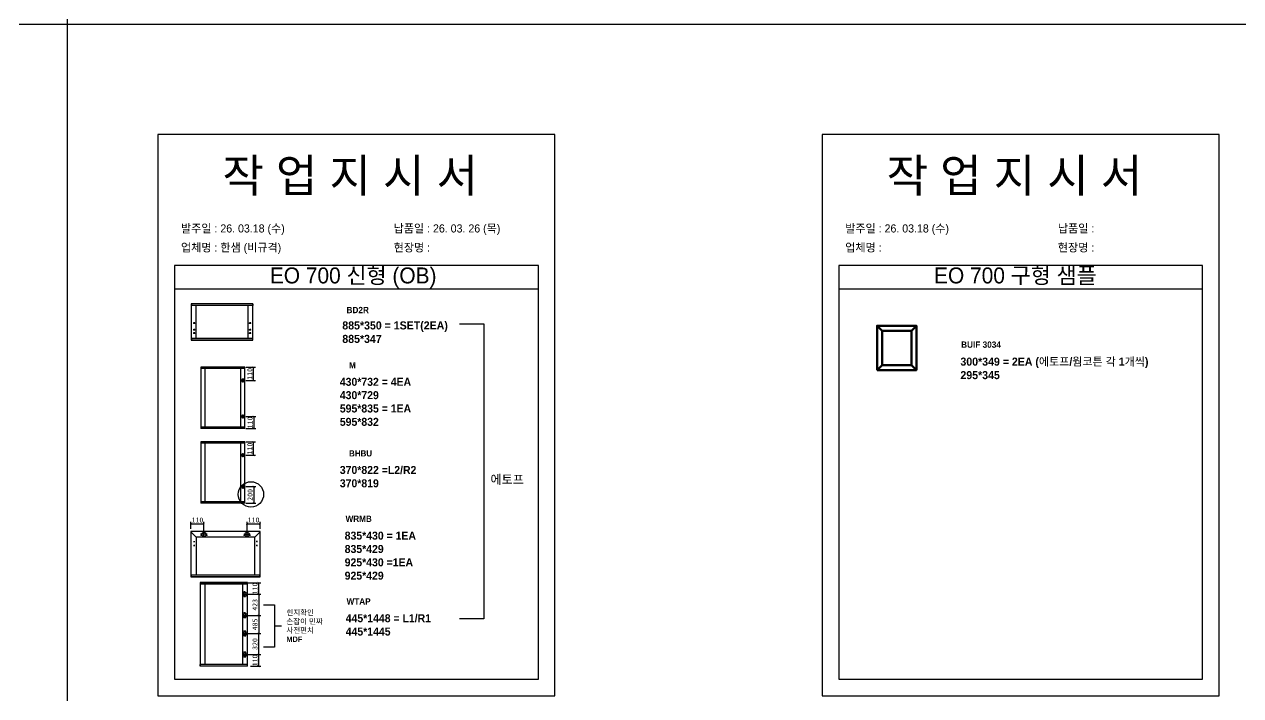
# Model space of a CAD drawing. Header units: millimetres. Extents: x -44117 to 256353, y -2095463 to 65325.
# Drawn here: x 110085 to 116153, y -796651 to -793301 of the extents above; entities that cross this region are included whole.
import ezdxf

# ---------------------------------------------------------------- set-up
doc = ezdxf.new("R2010")
doc.units = ezdxf.units.MM
doc.header["$LTSCALE"] = 10
doc.layers.add('Layer1', color=7, linetype='Continuous', lineweight=70)
doc.styles.add('MtX_Gulim', font='')
doc.styles.get('MtX_Gulim').set_extended_font_data('Gulim', bold=True)
doc.dimstyles.new('ISO-25', dxfattribs={"dimtxt": 2.5, "dimasz": 2.5, "dimexe": 1, "dimexo": 1, "dimtad": 1, "dimtxsty": 'Standard', "dimblk": 'ARCHTICK', "dimcen": 2.5, "dimadec": 0, "dimazin": 0, "dimtfac": 1, "dimtmove": 0, "dimatfit": 3, "dimfxl": 0, "dimarcsym": 0})

# ---------------------------------------------------------------- blocks, each defined once
blk = doc.blocks.new('_ArchTick')
at = {"color": 0, "linetype": 'ByBlock', "const_width": 0.15}
blk.add_lwpolyline([(-0.5, -0.5), (0.5, 0.5)], dxfattribs=at)
blk = doc.blocks.new('*D5299')
at = {"color": 0, "lineweight": -2}
for p, q in [((111190.5, -795012.1), (111238.7, -795012.1)), ((111228.7, -795077.8), (111228.7, -795012.1)), ((111190.5, -795077.8), (111238.7, -795077.8))]:
    blk.add_line(p, q, dxfattribs=at)
at = {"layer": 'Defpoints', "color": 0}
for p in [(111175.5, -795012.1), (111228.7, -795012.1), (111175.5, -795077.8)]:
    blk.add_point(p, dxfattribs=at)
at = {"color": 0, "lineweight": -2, "xscale": 10, "yscale": 10, "zscale": 10}
for p, rotation in [((111228.7, -795012.1), 90), ((111228.7, -795077.8), 270)]:
    blk.add_blockref('_ArchTick', p, dxfattribs=dict(at, rotation=rotation))
at = {"color": 0, "insert": (111209.9, -795044.9), "char_height": 25, "attachment_point": 5, "rotation": 90}
blk.add_mtext('110', dxfattribs=at)
blk = doc.blocks.new('*D5300')
at = {"color": 0, "lineweight": -2}
for p, q in [((111190.5, -795257.9), (111239.5, -795257.9)), ((111229.5, -795257.9), (111229.5, -795317.6)), ((111190.5, -795317.6), (111239.5, -795317.6))]:
    blk.add_line(p, q, dxfattribs=at)
at = {"layer": 'Defpoints', "color": 0}
for p in [(111175.5, -795257.9), (111175.5, -795317.6), (111229.5, -795317.6)]:
    blk.add_point(p, dxfattribs=at)
at = {"color": 0, "lineweight": -2, "xscale": 10, "yscale": 10, "zscale": 10}
for p, rotation in [((111229.5, -795257.9), 90), ((111229.5, -795317.6), 270)]:
    blk.add_blockref('_ArchTick', p, dxfattribs=dict(at, rotation=rotation))
at = {"color": 0, "insert": (111210.8, -795287.7), "char_height": 25, "attachment_point": 5, "rotation": 90}
blk.add_mtext('110', dxfattribs=at)
blk = doc.blocks.new('*D5301')
at = {"color": 0, "lineweight": -2}
for p, q in [((110916, -795817.9), (110916, -795783.3)), ((110916, -795793.3), (110980.5, -795793.3)), ((110980.5, -795830.6), (110980.5, -795783.3))]:
    blk.add_line(p, q, dxfattribs=at)
at = {"layer": 'Defpoints', "color": 0}
for p in [(110980.5, -795793.3), (110916, -795832.9), (110980.5, -795845.6)]:
    blk.add_point(p, dxfattribs=at)
at = {"color": 0, "lineweight": -2, "xscale": 10, "yscale": 10, "zscale": 10, "rotation": 180}
blk.add_blockref('_ArchTick', (110916, -795793.3), dxfattribs=at)
at = {"color": 0, "lineweight": -2, "xscale": 10, "yscale": 10, "zscale": 10}
blk.add_blockref('_ArchTick', (110980.5, -795793.3), dxfattribs=at)
at = {"color": 0, "insert": (110948.2, -795774.5), "char_height": 25, "attachment_point": 5}
blk.add_mtext('110', dxfattribs=at)
blk = doc.blocks.new('*D5302')
at = {"color": 0, "lineweight": -2}
for p, q in [((111196, -795830.6), (111196, -795783.3)), ((111196, -795793.3), (111260.6, -795793.3)), ((111260.6, -795817.9), (111260.6, -795783.3))]:
    blk.add_line(p, q, dxfattribs=at)
at = {"layer": 'Defpoints', "color": 0}
for p in [(111260.6, -795793.3), (111196, -795845.6), (111260.6, -795832.9)]:
    blk.add_point(p, dxfattribs=at)
at = {"color": 0, "lineweight": -2, "xscale": 10, "yscale": 10, "zscale": 10, "rotation": 180}
blk.add_blockref('_ArchTick', (111196, -795793.3), dxfattribs=at)
at = {"color": 0, "lineweight": -2, "xscale": 10, "yscale": 10, "zscale": 10}
blk.add_blockref('_ArchTick', (111260.6, -795793.3), dxfattribs=at)
at = {"color": 0, "insert": (111228.3, -795774.5), "char_height": 25, "attachment_point": 5}
blk.add_mtext('110', dxfattribs=at)
blk = doc.blocks.new('*D5303')
at = {"color": 0, "lineweight": -2}
for p, q in [((111190.5, -795384.8), (111238.7, -795384.8)), ((111228.7, -795450.5), (111228.7, -795384.8)), ((111190.5, -795450.5), (111238.7, -795450.5))]:
    blk.add_line(p, q, dxfattribs=at)
at = {"layer": 'Defpoints', "color": 0}
for p in [(111175.5, -795384.8), (111228.7, -795384.8), (111175.5, -795450.5)]:
    blk.add_point(p, dxfattribs=at)
at = {"color": 0, "lineweight": -2, "xscale": 10, "yscale": 10, "zscale": 10}
for p, rotation in [((111228.7, -795384.8), 90), ((111228.7, -795450.5), 270)]:
    blk.add_blockref('_ArchTick', p, dxfattribs=dict(at, rotation=rotation))
at = {"color": 0, "insert": (111209.9, -795417.6), "char_height": 25, "attachment_point": 5, "rotation": 90}
blk.add_mtext('110', dxfattribs=at)
blk = doc.blocks.new('*D5304')
at = {"color": 0, "lineweight": -2}
for p, q in [((111190.5, -795607.7), (111239.5, -795607.7)), ((111229.5, -795607.7), (111229.5, -795690.3)), ((111190.5, -795690.3), (111239.5, -795690.3))]:
    blk.add_line(p, q, dxfattribs=at)
at = {"layer": 'Defpoints', "color": 0}
for p in [(111175.5, -795607.7), (111175.5, -795690.3), (111229.5, -795690.3)]:
    blk.add_point(p, dxfattribs=at)
at = {"color": 0, "lineweight": -2, "xscale": 10, "yscale": 10, "zscale": 10}
for p, rotation in [((111229.5, -795607.7), 90), ((111229.5, -795690.3), 270)]:
    blk.add_blockref('_ArchTick', p, dxfattribs=dict(at, rotation=rotation))
at = {"color": 0, "insert": (111210.8, -795649), "char_height": 25, "attachment_point": 5, "rotation": 90}
blk.add_mtext('200', dxfattribs=at)
blk = doc.blocks.new('*D5305')
at = {"color": 0, "lineweight": -2}
for p, q in [((111201.7, -796087.2), (111264.2, -796087.2)), ((111254.2, -796145.1), (111254.2, -796087.2)), ((111201.7, -796145.1), (111264.2, -796145.1))]:
    blk.add_line(p, q, dxfattribs=at)
at = {"layer": 'Defpoints', "color": 0}
for p in [(111186.7, -796087.2), (111254.2, -796087.2), (111186.7, -796145.1)]:
    blk.add_point(p, dxfattribs=at)
at = {"color": 0, "lineweight": -2, "xscale": 10, "yscale": 10, "zscale": 10}
for p, rotation in [((111254.2, -796087.2), 90), ((111254.2, -796145.1), 270)]:
    blk.add_blockref('_ArchTick', p, dxfattribs=dict(at, rotation=rotation))
at = {"color": 0, "insert": (111235.4, -796116.2), "char_height": 25, "attachment_point": 5, "rotation": 90}
blk.add_mtext('110', dxfattribs=at)
blk = doc.blocks.new('*D5306')
at = {"color": 0, "lineweight": -2}
for p, q in [((111201.7, -796445.7), (111264.2, -796445.7)), ((111254.2, -796504.2), (111254.2, -796445.7)), ((111213.3, -796504.2), (111264.2, -796504.2))]:
    blk.add_line(p, q, dxfattribs=at)
at = {"layer": 'Defpoints', "color": 0}
for p in [(111186.7, -796445.7), (111254.2, -796445.7), (111198.3, -796504.2)]:
    blk.add_point(p, dxfattribs=at)
at = {"color": 0, "lineweight": -2, "xscale": 10, "yscale": 10, "zscale": 10}
for p, rotation in [((111254.2, -796445.7), 90), ((111254.2, -796504.2), 270)]:
    blk.add_blockref('_ArchTick', p, dxfattribs=dict(at, rotation=rotation))
at = {"color": 0, "insert": (111235.4, -796474.9), "char_height": 25, "attachment_point": 5, "rotation": 90}
blk.add_mtext('110', dxfattribs=at)
blk = doc.blocks.new('*D5307')
at = {"color": 0, "lineweight": -2}
for p, q in [((111201.7, -796340.5), (111264.2, -796340.5)), ((111254.2, -796445.7), (111254.2, -796340.5)), ((111201.7, -796445.7), (111264.2, -796445.7))]:
    blk.add_line(p, q, dxfattribs=at)
at = {"layer": 'Defpoints', "color": 0}
for p in [(111186.7, -796340.5), (111254.2, -796340.5), (111186.7, -796445.7)]:
    blk.add_point(p, dxfattribs=at)
at = {"color": 0, "lineweight": -2, "xscale": 10, "yscale": 10, "zscale": 10}
for p, rotation in [((111254.2, -796340.5), 90), ((111254.2, -796445.7), 270)]:
    blk.add_blockref('_ArchTick', p, dxfattribs=dict(at, rotation=rotation))
at = {"color": 0, "insert": (111235.4, -796393.1), "char_height": 25, "attachment_point": 5, "rotation": 90}
blk.add_mtext('320', dxfattribs=at)
blk = doc.blocks.new('*D5308')
at = {"color": 0, "lineweight": -2}
for p, q in [((111201.7, -796250.3), (111264.2, -796250.3)), ((111254.2, -796250.3), (111254.2, -796340.5)), ((111201.7, -796340.5), (111264.2, -796340.5))]:
    blk.add_line(p, q, dxfattribs=at)
at = {"layer": 'Defpoints', "color": 0}
for p in [(111186.7, -796250.3), (111186.7, -796340.5), (111254.2, -796340.5)]:
    blk.add_point(p, dxfattribs=at)
at = {"color": 0, "lineweight": -2, "xscale": 10, "yscale": 10, "zscale": 10}
for p, rotation in [((111254.2, -796250.3), 90), ((111254.2, -796340.5), 270)]:
    blk.add_blockref('_ArchTick', p, dxfattribs=dict(at, rotation=rotation))
at = {"color": 0, "insert": (111235.4, -796295.4), "char_height": 25, "attachment_point": 5, "rotation": 90}
blk.add_mtext('485', dxfattribs=at)
blk = doc.blocks.new('*D5309')
at = {"color": 0, "lineweight": -2}
for p, q in [((111201.7, -796145.1), (111264.2, -796145.1)), ((111254.2, -796145.1), (111254.2, -796250.3)), ((111201.7, -796250.3), (111264.2, -796250.3))]:
    blk.add_line(p, q, dxfattribs=at)
at = {"layer": 'Defpoints', "color": 0}
for p in [(111186.7, -796145.1), (111186.7, -796250.3), (111254.2, -796250.3)]:
    blk.add_point(p, dxfattribs=at)
at = {"color": 0, "lineweight": -2, "xscale": 10, "yscale": 10, "zscale": 10}
for p, rotation in [((111254.2, -796145.1), 90), ((111254.2, -796250.3), 270)]:
    blk.add_blockref('_ArchTick', p, dxfattribs=dict(at, rotation=rotation))
at = {"color": 0, "insert": (111235.4, -796197.7), "char_height": 25, "attachment_point": 5, "rotation": 90}
blk.add_mtext('423', dxfattribs=at)

msp = doc.modelspace()

# ---------------------------------------------------------------- linework, layer by layer
at = {"color": 1}
msp.add_line((104015.69829, -793300.57429), (196284.84516, -793300.57429), dxfattribs=at)
msp.add_line((104015.69829, -793300.57429), (196284.84516, -793300.57429), dxfattribs=at)
for p, q in [((112649.28842, -794504.54383), (110833.78803, -794504.54383)), ((115963.29496, -794504.54383), (114147.79457, -794504.54383)), ((112649.28842, -794622.43346), (110833.78803, -794622.43346)), ((115963.29496, -794622.43346), (114147.79457, -794622.43346)), ((110917.0846, -794695.71157), (110917.0846, -794876.58351)), ((111225.44793, -794696.178), (110917.0846, -794696.178)), ((111225.44793, -794703.22631), (110917.0846, -794703.22631)), ((111225.1888, -794695.45244), (110917.34373, -794695.45244)), ((110918.38024, -794695.45244), (110918.38024, -794703.22631)), ((110940.40619, -794703.22631), (110940.40619, -794869.06877)), ((111202.12633, -794869.06877), (111202.12633, -794703.22631)), ((111224.15228, -794695.45244), (111224.15228, -794703.22631)), ((111225.44793, -794876.58351), (111225.44793, -794695.71157)), ((110936.13057, -794791.84837), (110927.57932, -794791.84837)), ((110936.13057, -794825.01686), (110927.57932, -794825.01686)), ((110931.85494, -794787.57274), (110931.85494, -794796.124)), ((110931.85494, -794820.74124), (110931.85494, -794829.29249)), ((110931.85494, -794837.32548), (110931.85494, -794845.87674)), ((111206.40196, -794791.84837), (111214.95321, -794791.84837)), ((111206.40196, -794825.01686), (111214.95321, -794825.01686)), ((111210.67758, -794787.57274), (111210.67758, -794796.124)), ((111210.67758, -794820.74124), (111210.67758, -794829.29249)), ((111210.67758, -794837.32548), (111210.67758, -794845.87674)), ((111225.44793, -794869.06877), (110917.0846, -794869.06877)), ((111225.44793, -794876.11707), (110917.0846, -794876.11707)), ((110917.34373, -794876.84263), (111225.1888, -794876.84263)), ((110918.38024, -794869.06877), (110918.38024, -794876.84263)), ((110936.13057, -794841.60111), (110927.57932, -794841.60111)), ((111206.40196, -794841.60111), (111214.95321, -794841.60111)), ((111224.15228, -794876.84263), (111224.15228, -794869.06877)), ((110965.08253, -795012.32155), (110965.08253, -795317.33988)), ((111185.00092, -795012.71654), (110965.08253, -795012.71654)), ((111185.00092, -795018.68524), (110965.08253, -795018.68524)), ((111184.78149, -795012.10211), (110965.30197, -795012.10211)), ((110984.61248, -795018.24637), (110984.61248, -795310.9762)), ((111165.25154, -795310.9762), (111165.25154, -795018.68524)), ((111183.90374, -795018.68524), (111183.90374, -795012.10211)), ((111185.00092, -795317.33988), (111185.00092, -795012.32155)), ((111185.00092, -795310.9762), (110965.08253, -795310.9762)), ((111185.00092, -795316.9449), (110965.08253, -795316.9449)), ((111184.78149, -795317.55933), (110965.30197, -795317.55933)), ((110966.17972, -795317.55933), (110966.17972, -795310.9762)), ((111183.90374, -795310.9762), (111183.90374, -795317.55933)), ((110965.08253, -795385.02554), (110965.08253, -795690.04387)), ((111185.00092, -795385.42053), (110965.08253, -795385.42053)), ((111184.78149, -795384.8061), (110965.30197, -795384.8061)), ((111183.90374, -795391.38923), (111183.90374, -795384.8061)), ((111185.00092, -795690.04387), (111185.00092, -795385.02554)), ((111185.00092, -795391.38923), (110965.08253, -795391.38923)), ((110984.61248, -795390.95036), (110984.61248, -795683.68019)), ((111165.25154, -795683.68019), (111165.25154, -795391.38923)), ((111185.00092, -795683.68019), (110965.08253, -795683.68019)), ((111185.00092, -795689.64889), (110965.08253, -795689.64889)), ((111184.78149, -795690.26332), (110965.30197, -795690.26332)), ((110966.17972, -795690.26332), (110966.17972, -795683.68019)), ((111183.90374, -795683.68019), (111183.90374, -795690.26332)), ((110915.67014, -795832.87067), (110915.67014, -796057.21099)), ((110942.01089, -795859.21142), (110915.75683, -795832.66139)), ((111260.55598, -795832.5747), (110915.96611, -795832.5747)), ((110942.01089, -795859.21142), (110942.01089, -796049.21998)), ((111234.51119, -795859.21142), (110942.01089, -795859.21142)), ((110996.62957, -795845.5971), (110964.34274, -795845.5971)), ((110969.5355, -795851.51637), (110964.80009, -795851.51637)), ((110967.1678, -795849.14866), (110967.1678, -795853.88407)), ((110980.48615, -795861.74051), (110980.48615, -795829.45368)), ((110996.17222, -795851.51637), (110991.4368, -795851.51637)), ((110993.80451, -795849.14866), (110993.80451, -795853.88407)), ((111179.89252, -795845.5971), (111212.17935, -795845.5971)), ((111185.08529, -795851.51637), (111180.34988, -795851.51637)), ((111182.71758, -795849.14866), (111182.71758, -795853.88407)), ((111196.03594, -795861.74051), (111196.03594, -795829.45368)), ((111211.72201, -795851.51637), (111206.98659, -795851.51637)), ((111209.3543, -795849.14866), (111209.3543, -795853.88407)), ((111234.51119, -795859.21142), (111260.76525, -795832.66139)), ((111234.51119, -796048.62805), (111234.51119, -795859.21142)), ((111260.85194, -796057.21099), (111260.85194, -795832.87067)), ((110928.9885, -795882.29657), (110934.90777, -795882.29657)), ((110928.9885, -795901.23823), (110934.90777, -795901.23823)), ((110931.94814, -795879.33693), (110931.94814, -795885.2562)), ((110931.94814, -795898.2786), (110931.94814, -795904.19787)), ((111247.53359, -795882.29657), (111241.61432, -795882.29657)), ((111247.53359, -795901.23823), (111241.61432, -795901.23823)), ((111244.57395, -795879.33693), (111244.57395, -795885.2562)), ((111244.57395, -795898.2786), (111244.57395, -795904.19787)), ((110915.67014, -796048.62805), (111260.85194, -796048.62805)), ((110917.14996, -796048.62805), (110917.14996, -796057.50696)), ((111259.37212, -796057.50696), (111259.37212, -796048.62805)), ((110915.67014, -796056.67826), (111260.55598, -796056.67826)), ((110915.96611, -796057.50696), (111260.55598, -796057.50696)), ((110961.40812, -796086.76414), (110961.40812, -796503.97201)), ((111198.40169, -796087.24346), (110961.40812, -796087.24346)), ((111198.40169, -796094.48641), (110961.40812, -796094.48641)), ((111198.1354, -796086.49786), (110961.67441, -796086.49786)), ((110962.73955, -796086.49786), (110962.73955, -796094.48641)), ((110985.10748, -796093.95384), (110985.10748, -796496.24975)), ((111174.43605, -796496.24975), (111174.43605, -796094.48641)), ((111197.07027, -796094.48641), (111197.07027, -796086.49786)), ((111198.40169, -796503.97201), (111198.40169, -796086.76414)), ((111172.16056, -796145.08054), (111201.20974, -796145.08054)), ((111184.0223, -796133.09772), (111179.76175, -796133.09772)), ((111184.0223, -796157.06336), (111179.76175, -796157.06336)), ((111181.89203, -796130.96744), (111181.89203, -796135.228)), ((111181.89203, -796154.93308), (111181.89203, -796159.19364)), ((111186.68515, -796159.60513), (111186.68515, -796130.55595)), ((111181.89203, -796236.14998), (111181.89203, -796240.41053)), ((111186.68515, -796235.73849), (111186.68515, -796264.78767)), ((111172.16056, -796250.26309), (111201.20974, -796250.26309)), ((111184.0223, -796238.28026), (111179.76175, -796238.28026)), ((111184.0223, -796262.2459), (111179.76175, -796262.2459)), ((111181.89203, -796260.11562), (111181.89203, -796264.37618)), ((111172.16056, -796340.47308), (111201.20974, -796340.47308)), ((111184.0223, -796328.49025), (111179.76175, -796328.49025)), ((111184.0223, -796352.45589), (111179.76175, -796352.45589)), ((111181.89203, -796326.35997), (111181.89203, -796330.62053)), ((111181.89203, -796350.32561), (111181.89203, -796354.58617)), ((111186.68515, -796325.94849), (111186.68515, -796354.99767)), ((111333.12686, -796302.73637), (111368.18123, -796302.73637)), ((111172.16056, -796445.65561), (111201.20974, -796445.65561)), ((111184.0223, -796433.67278), (111179.76175, -796433.67278)), ((111184.0223, -796457.63842), (111179.76175, -796457.63842)), ((111181.89203, -796431.5425), (111181.89203, -796435.80306)), ((111181.89203, -796455.50814), (111181.89203, -796459.7687)), ((111186.68515, -796431.13102), (111186.68515, -796460.1802)), ((111198.40169, -796496.24975), (110961.40812, -796496.24975)), ((111198.40169, -796503.4927), (110961.40812, -796503.4927)), ((111198.1354, -796504.2383), (110961.67441, -796504.2383)), ((110962.73955, -796504.2383), (110962.73955, -796496.24975)), ((111197.07027, -796496.24975), (111197.07027, -796504.2383))]:
    msp.add_line(p, q)
for p in [(110300.49669, 21924.9366), (110300.49669, 14161.07811), (110300.49669, 18584.38997), (110300.49669, 10820.53148), (110300.49669, 18627.87121), (110300.49669, 10864.01272), (110300.49669, 15287.32457), (110300.49669, 7523.46608), (110300.49669, 3746.75115), (110300.49669, 21924.9366), (110300.49669, 14161.07811), (110300.49669, 18584.38997), (110300.49669, 10820.53148), (110300.49669, 18627.87121), (110300.49669, 10864.01272), (110300.49669, 15287.32457), (110300.49669, 7523.46608), (110300.49669, 3746.75115), (110300.49669, 21924.9366), (110300.49669, 14161.07811), (110300.49669, 18584.38997), (110300.49669, 10820.53148), (110300.49669, 18627.87121), (110300.49669, 10864.01272), (110300.49669, 15287.32457), (110300.49669, 7523.46608), (110300.49669, 3746.75115), (110300.49669, 21924.9366), (110300.49669, 14161.07811), (110300.49669, 18584.38997), (110300.49669, 10820.53148), (110300.49669, 18627.87121), (110300.49669, 10864.01272), (110300.49669, 15287.32457), (110300.49669, 7523.46608), (110300.49669, 3746.75115), (110300.49669, 21924.9366), (110300.49669, 14161.07811), (110300.49669, 18584.38997), (110300.49669, 10820.53148), (110300.49669, 18627.87121), (110300.49669, 10864.01272), (110300.49669, 15287.32457), (110300.49669, 7523.46608), (110300.49669, 3746.75115), (110300.49669, 21924.9366), (110300.49669, 14161.07811), (110300.49669, 18584.38997), (110300.49669, 10820.53148), (110300.49669, 18627.87121), (110300.49669, 10864.01272), (110300.49669, 15287.32457), (110300.49669, 7523.46608), (110300.49669, 3746.75115), (110300.49669, 21924.9366), (110300.49669, 14161.07811), (110300.49669, 18584.38997), (110300.49669, 10820.53148), (110300.49669, 18627.87121), (110300.49669, 10864.01272), (110300.49669, 15287.32457), (110300.49669, 7523.46608), (110300.49669, 3746.75115), (110300.49669, 21924.9366), (110300.49669, 14161.07811), (110300.49669, 18584.38997), (110300.49669, 10820.53148), (110300.49669, 18627.87121), (110300.49669, 10864.01272), (110300.49669, 15287.32457), (110300.49669, 7523.46608), (110300.49669, 3746.75115), (110300.49669, 21924.9366), (110300.49669, 14161.07811), (110300.49669, 18584.38997), (110300.49669, 10820.53148), (110300.49669, 18627.87121), (110300.49669, 10864.01272), (110300.49669, 15287.32457), (110300.49669, 7523.46608), (110300.49669, 3746.75115), (110300.49669, 21924.9366), (110300.49669, 14161.07811), (110300.49669, 18584.38997), (110300.49669, 10820.53148), (110300.49669, 18627.87121), (110300.49669, 10864.01272), (110300.49669, 15287.32457), (110300.49669, 7523.46608), (110300.49669, 3746.75115), (110300.49669, 12702.87182), (110300.49669, 4939.01333), (110300.49669, 9362.32519), (110300.49669, 1598.4667), (110300.49669, 9405.80642), (110300.49669, 1641.94794), (110300.49669, 6065.25979), (110300.49669, -1698.5987), (110300.49669, -5475.31363), (110300.49669, 12702.87182), (110300.49669, 4939.01333), (110300.49669, 9362.32519), (110300.49669, 1598.4667), (110300.49669, 9405.80642), (110300.49669, 1641.94794), (110300.49669, 6065.25979), (110300.49669, -1698.5987), (110300.49669, -5475.31363), (110300.49669, 12702.87182), (110300.49669, 4939.01333), (110300.49669, 9362.32519), (110300.49669, 1598.4667), (110300.49669, 9405.80642), (110300.49669, 1641.94794), (110300.49669, 6065.25979), (110300.49669, -1698.5987), (110300.49669, -5475.31363), (110300.49669, 12702.87182), (110300.49669, 4939.01333), (110300.49669, 9362.32519), (110300.49669, 1598.4667), (110300.49669, 9405.80642), (110300.49669, 1641.94794), (110300.49669, 6065.25979), (110300.49669, -1698.5987), (110300.49669, -5475.31363), (110300.49669, 12702.87182), (110300.49669, 4939.01333), (110300.49669, 9362.32519), (110300.49669, 1598.4667), (110300.49669, 9405.80642), (110300.49669, 1641.94794), (110300.49669, 6065.25979), (110300.49669, -1698.5987), (110300.49669, -5475.31363)]:
    msp.add_xline(p, (0, 1), dxfattribs=at)
for points in [[(110751.26528, -796651.11401), (112731.81116, -796651.11401), (112731.81116, -793850.05626), (110751.26528, -793850.05626)], [(114065.27182, -796651.11401), (116045.8177, -796651.11401), (116045.8177, -793850.05626), (114065.27182, -793850.05626)]]:
    msp.add_lwpolyline(points, close=True)
for points in [[(110833.78803, -794504.54383), (110833.78803, -796568.59126), (112649.28842, -796568.59126), (112649.28842, -794504.54383)], [(114147.79457, -794504.54383), (114147.79457, -796568.59126), (115963.29496, -796568.59126), (115963.29496, -794504.54383)], [(112255.07996, -794795.19289), (112377.27799, -794795.19289), (112377.27799, -796267.67914), (112255.07996, -796267.67914)], [(111277.18904, -796197.20035), (111333.12686, -796197.20035), (111333.12686, -796408.27239), (111277.18904, -796408.27239)]]:
    msp.add_lwpolyline(points)
for centre, radius in [((110931.85494, -794791.84837), 2.59129), ((110931.85494, -794825.01686), 2.59129), ((110931.85494, -794841.60111), 2.59129), ((111210.67758, -794791.84837), 2.59129), ((111210.67758, -794825.01686), 2.59129), ((111210.67758, -794841.60111), 2.59129), ((110967.1678, -795851.51637), 0.94708), ((110980.48615, -795845.5971), 10.35872), ((110993.80451, -795851.51637), 0.94708), ((111182.71758, -795851.51637), 0.94708), ((111196.03594, -795845.5971), 10.35872), ((111209.3543, -795851.51637), 0.94708), ((110931.94814, -795882.29657), 0.88789), ((110931.94814, -795901.23823), 0.88789), ((111244.57395, -795882.29657), 0.88789), ((111244.57395, -795901.23823), 0.88789), ((111186.68515, -796145.08054), 9.31997), ((111181.89203, -796133.09772), 0.85211), ((111181.89203, -796157.06336), 0.85211), ((111186.68515, -796250.26309), 9.31997), ((111181.89203, -796238.28026), 0.85211), ((111181.89203, -796262.2459), 0.85211), ((111186.68515, -796340.47308), 9.31997), ((111181.89203, -796328.49025), 0.85211), ((111181.89203, -796352.45589), 0.85211), ((111186.68515, -796445.65561), 9.31997), ((111181.89203, -796433.67278), 0.85211), ((111181.89203, -796457.63842), 0.85211)]:
    msp.add_circle(centre, radius)
msp.add_circle((111215.29324, -795646.51335), 63.24703, dxfattribs=at)
for centre, radius, start, end in [((110917.34373, -794695.71157), 0.25913, 90, 180), ((111225.1888, -794695.71157), 0.25913, 0, 90), ((110917.34373, -794876.58351), 0.25913, 180, 270), ((111225.1888, -794876.58351), 0.25913, 270, 0), ((111184.78149, -795012.32155), 0.21944, 0, 90), ((110965.30197, -795317.33989), 0.21944, 180, 270), ((111184.78149, -795317.33989), 0.21944, 270, 0), ((111184.78149, -795385.02554), 0.21944, 0, 90), ((110965.30197, -795690.04388), 0.21944, 180, 270), ((111184.78149, -795690.04388), 0.21944, 270, 0), ((110915.96611, -795832.87067), 0.29596, 90, 180), ((111260.55598, -795832.87067), 0.29596, 0, 90), ((110915.96611, -796057.21099), 0.29596, 180, 270), ((110961.67441, -796086.76414), 0.26628, 90, 180), ((111198.1354, -796086.76414), 0.26628, 0, 90), ((111260.55598, -796057.21099), 0.29596, 270, 0), ((110961.67441, -796503.97202), 0.26628, 180, 270), ((111198.1354, -796503.97202), 0.26628, 270, 0)]:
    msp.add_arc(centre, radius, start, end)
at = {"layer": 'Layer1'}
for p, q in [((114364.09743, -794829.57065), (114339.54738, -794805.0206)), ((114511.39772, -794829.57065), (114535.94777, -794805.0206)), ((114339.54738, -795026.41714), (114364.09743, -795001.86709)), ((114535.94777, -795026.41714), (114511.39772, -795001.86709)), ((114511.39772, -795001.86709), (114535.94777, -795026.41714)), ((111175.51012, -795069.69228), (111175.51012, -795085.86753)), ((111175.51012, -795265.97528), (111175.51012, -795249.80003)), ((111175.51012, -795442.39627), (111175.51012, -795458.57152)), ((111175.51012, -795615.76714), (111175.51012, -795599.59189))]:
    msp.add_line(p, q, dxfattribs=at)
for points in [[(114339.54738, -795026.41714), (114535.94777, -795026.41714), (114535.94777, -794805.0206), (114339.54738, -794805.0206)], [(114364.09743, -795001.86709), (114511.39772, -795001.86709), (114511.39772, -794829.57065), (114364.09743, -794829.57065)], [(111183.59775, -795077.77991), (111167.4225, -795077.77991)], [(111183.59775, -795257.88766), (111167.4225, -795257.88766)], [(111183.59775, -795450.48389), (111167.4225, -795450.48389)], [(111183.59775, -795607.67952), (111167.4225, -795607.67952)]]:
    msp.add_lwpolyline(points, close=True, dxfattribs=at)
for centre in [(111175.51012, -795077.77991), (111175.51012, -795257.88766), (111175.51012, -795450.48389), (111175.51012, -795607.67952)]:
    msp.add_circle(centre, 5.39175, dxfattribs=at)

# ---------------------------------------------------------------- texts
at = {"linetype": 'Continuous', "style": 'MtX_Gulim'}
for s, height, p in [('BD2R', 31.421769, (111691.95704, -794742.12746)), ('BUIF 3034', 31.421769, (114758.55398, -794914.8936)), ('M', 30.31593, (111704.9508, -795017.33037)), ('BHBU', 30.315933, (111704.9508, -795457.24328)), ('에토프', 44.301664, (112410.38811, -795594.67635)), ('WRMB', 31.09714, (111687.45264, -795783.91227)), ('WTAP', 31.09714, (111692.59269, -796196.0751))]:
    msp.add_text(s, height=height, dxfattribs=at).set_placement(p)
at = {"attachment_point": 1}
for s, width, gutter_width, heights, insert, char_height in [('{\\fGulim|b0|i0|c129|p50;작 업 지 시 서}', 3898.9872873, 14.7362, [-183.72574], (111072.876, -793972.85307), 165.0454901), ('{\\fGulim|b0|i0|c129|p50;작 업 지 시 서}', 3898.9872873, 14.7362, [-183.72574], (114386.88254, -793972.85307), 165.0454901), ('\\pt11;{\\fGulim|b0|i0|c129|p50;발주일 : 26. 03.18 (수)}', 3898.9872873, 14.7362, [40.67678], (110866.32232, -794299.07776), 40.4361451), ('{\\fGulim|b0|i0|c129|p50;납품일 : 26. 03. 26 (목)}', 3898.9872873, 14.7362, [41.36774], (111927.30309, -794299.07776), 40.4361451), ('\\pt11;{\\fGulim|b0|i0|c129|p50;발주일 : 26. 03.18 (수)}', 3898.9872873, 14.7362, [40.67678], (114180.32887, -794299.07776), 40.4361451), ('{\\fGulim|b0|i0|c129|p50;납품일 :}', 3898.9872873, 14.7362, [41.36774], (115241.30963, -794299.07776), 40.4361451), ('{\\fGulim|b0|i0|c129|p50;업체명 : 한샘 (비규격)}', 3898.9872873, 14.7362, [42.57324], (110866.32232, -794394.16304), 40.4361451), ('{\\fGulim|b0|i0|c129|p50;현장명 :  }', 3898.9872873, 14.7362, [45.12049], (111927.30309, -794394.16304), 40.4361451), ('{\\fGulim|b0|i0|c129|p50;업체명 : }', 3898.9872873, 14.7362, [42.57324], (114180.32887, -794394.16304), 40.4361451), ('{\\fGulim|b0|i0|c129|p50;현장명 :  }', 3898.9872873, 14.7362, [45.12049], (115241.30963, -794394.16304), 40.4361451), ('{\\fGulim|b0|i0|c129|p50;EO 700 신형 (OB)}', 1882.7812357, 7.11596, [-100.28675], (111309.58802, -794513.97107), 79.6987856), ('{\\fGulim|b0|i0|c129|p50;EO 700 구형 샘플}', 1882.7812357, 7.11596, [-88.93153], (114623.59456, -794513.97107), 79.6987856), ('{\\f굴림|b1|i0|c129|p50;885*350 = 1SET(2EA)\\P\\C1;885*347}', 12198.822037, 156.88766, [-113.28997], (111671.13387, -794783.08593), 40.342541), ('{\\f굴림|b1|i0|c129|p50;300*349 = 2EA (에토프/웜코튼 각 1개씩)\\P\\C1;295*345}', 12198.822037, 156.88766, [-113.2366], (114755.1202, -794963.8224), 40.342541), ('{\\f굴림|b1|i0|c129|p50;430*732 = 4EA\\P\\C1;430*729\\P\\C256;595*835 = 1EA\\P\\C1;595*832}', 12072.7918459, 155.2668, [-240.87479], (111658.75358, -795064.81098), 39.9257485), ('{\\f굴림|b1|i0|c129|p50;370*822 =L2/R2\\P\\C1;370*819}', 12072.7918459, 155.2668, [-111.27454], (111658.75358, -795504.72388), 39.9257485), ('{\\f굴림|b1|i0|c129|p50;835*430 = 1EA\\P\\C1;835*429\\P\\C256;925*430 =1EA\\P\\C1;925*429}', 12072.7918459, 155.2668, [-240.9276], (111683.01183, -795832.47983), 39.9257485), ('{\\f굴림|b1|i0|c129|p50;힌지확인\\P손잡이 민짜\\P사전펀치\\PMDF}', 8057.9183104, 103.63197, [-164.1897], (111392.08559, -796222.7915), 26.6482206), ('{\\f굴림|b1|i0|c129|p50;445*1448 = L1/R1\\P\\C1;445*1445}', 12072.7918459, 155.2668, [-111.27454], (111688.15189, -796244.64266), 39.9257485)]:
    msp.add_mtext_dynamic_manual_height_columns(s, width=width, gutter_width=gutter_width, heights=heights, dxfattribs=dict(at, insert=insert, char_height=char_height))

# ---------------------------------------------------------------- dimensions: what is measured, and where the dimension line sits
for base, p1, p2, text, picture, middle in [((111228.69524, -795012.10211), (111175.51012, -795077.77991), (111175.51012, -795012.10211), '110', '*D5299', (111209.94524, -795044.94101)), ((111229.54589, -795317.55933), (111175.51012, -795257.88766), (111175.51012, -795317.55933), '110', '*D5300', (111210.79589, -795287.72349)), ((111228.69524, -795384.8061), (111175.51012, -795450.48389), (111175.51012, -795384.8061), '110', '*D5303', (111209.94524, -795417.645)), ((111229.54589, -795690.26332), (111175.51012, -795607.67952), (111175.51012, -795690.26332), '200', '*D5304', (111210.79589, -795648.97142)), ((111254.18175, -796250.26309), (111186.68515, -796145.08054), (111186.68515, -796250.26309), '423', '*D5309', (111235.43175, -796197.67181)), ((111254.18175, -796340.47308), (111186.68515, -796250.26309), (111186.68515, -796340.47308), '485', '*D5308', (111235.43175, -796295.36808)), ((111254.18175, -796340.47308), (111186.68515, -796445.65561), (111186.68515, -796340.47308), '320', '*D5307', (111235.43175, -796393.06435)), ((111254.18175, -796445.65561), (111198.3237, -796504.16031), (111186.68515, -796445.65561), '110', '*D5306', (111235.43175, -796474.90796))]:
    dim = msp.add_linear_dim(base=base, p1=p1, p2=p2, angle=90, text=text, dimstyle='ISO-25', override={"dimscale": 10, "dimasz": 1, "dimexo": 1.5, "dimtxsty": 'Standard'})
    dim.commit()
    dim.dimension.update_dxf_attribs({"geometry": picture, "text_midpoint": middle})
for base, p1, p2, picture, middle in [((110980.48616, -795793.29027), (110915.96611, -795832.87067), (110980.48616, -795845.5971), '*D5301', (110948.22613, -795774.54027)), ((111260.55598, -795793.29027), (111196.03594, -795845.5971), (111260.55598, -795832.87067), '*D5302', (111228.29596, -795774.54027))]:
    dim = msp.add_linear_dim(base=base, p1=p1, p2=p2, text='110', dimstyle='ISO-25', override={"dimscale": 10, "dimasz": 1, "dimexo": 1.5, "dimtxsty": 'Standard'})
    dim.commit()
    dim.dimension.update_dxf_attribs({"geometry": picture, "text_midpoint": middle})
dim = msp.add_linear_dim(base=(111254.18175, -796087.24346), p1=(111186.68515, -796145.08054), p2=(111186.68515, -796087.24346), angle=90, text='110', dimstyle='ISO-25', override={"dimscale": 10, "dimasz": 1, "dimexo": 1.5, "dimtxsty": 'Standard'})
dim.commit()
dim.dimension.update_dxf_attribs({"geometry": '*D5305', "text_midpoint": (111254.18175, -796116.162), "dimtype": 160})

doc.saveas('drawing.dxf')
